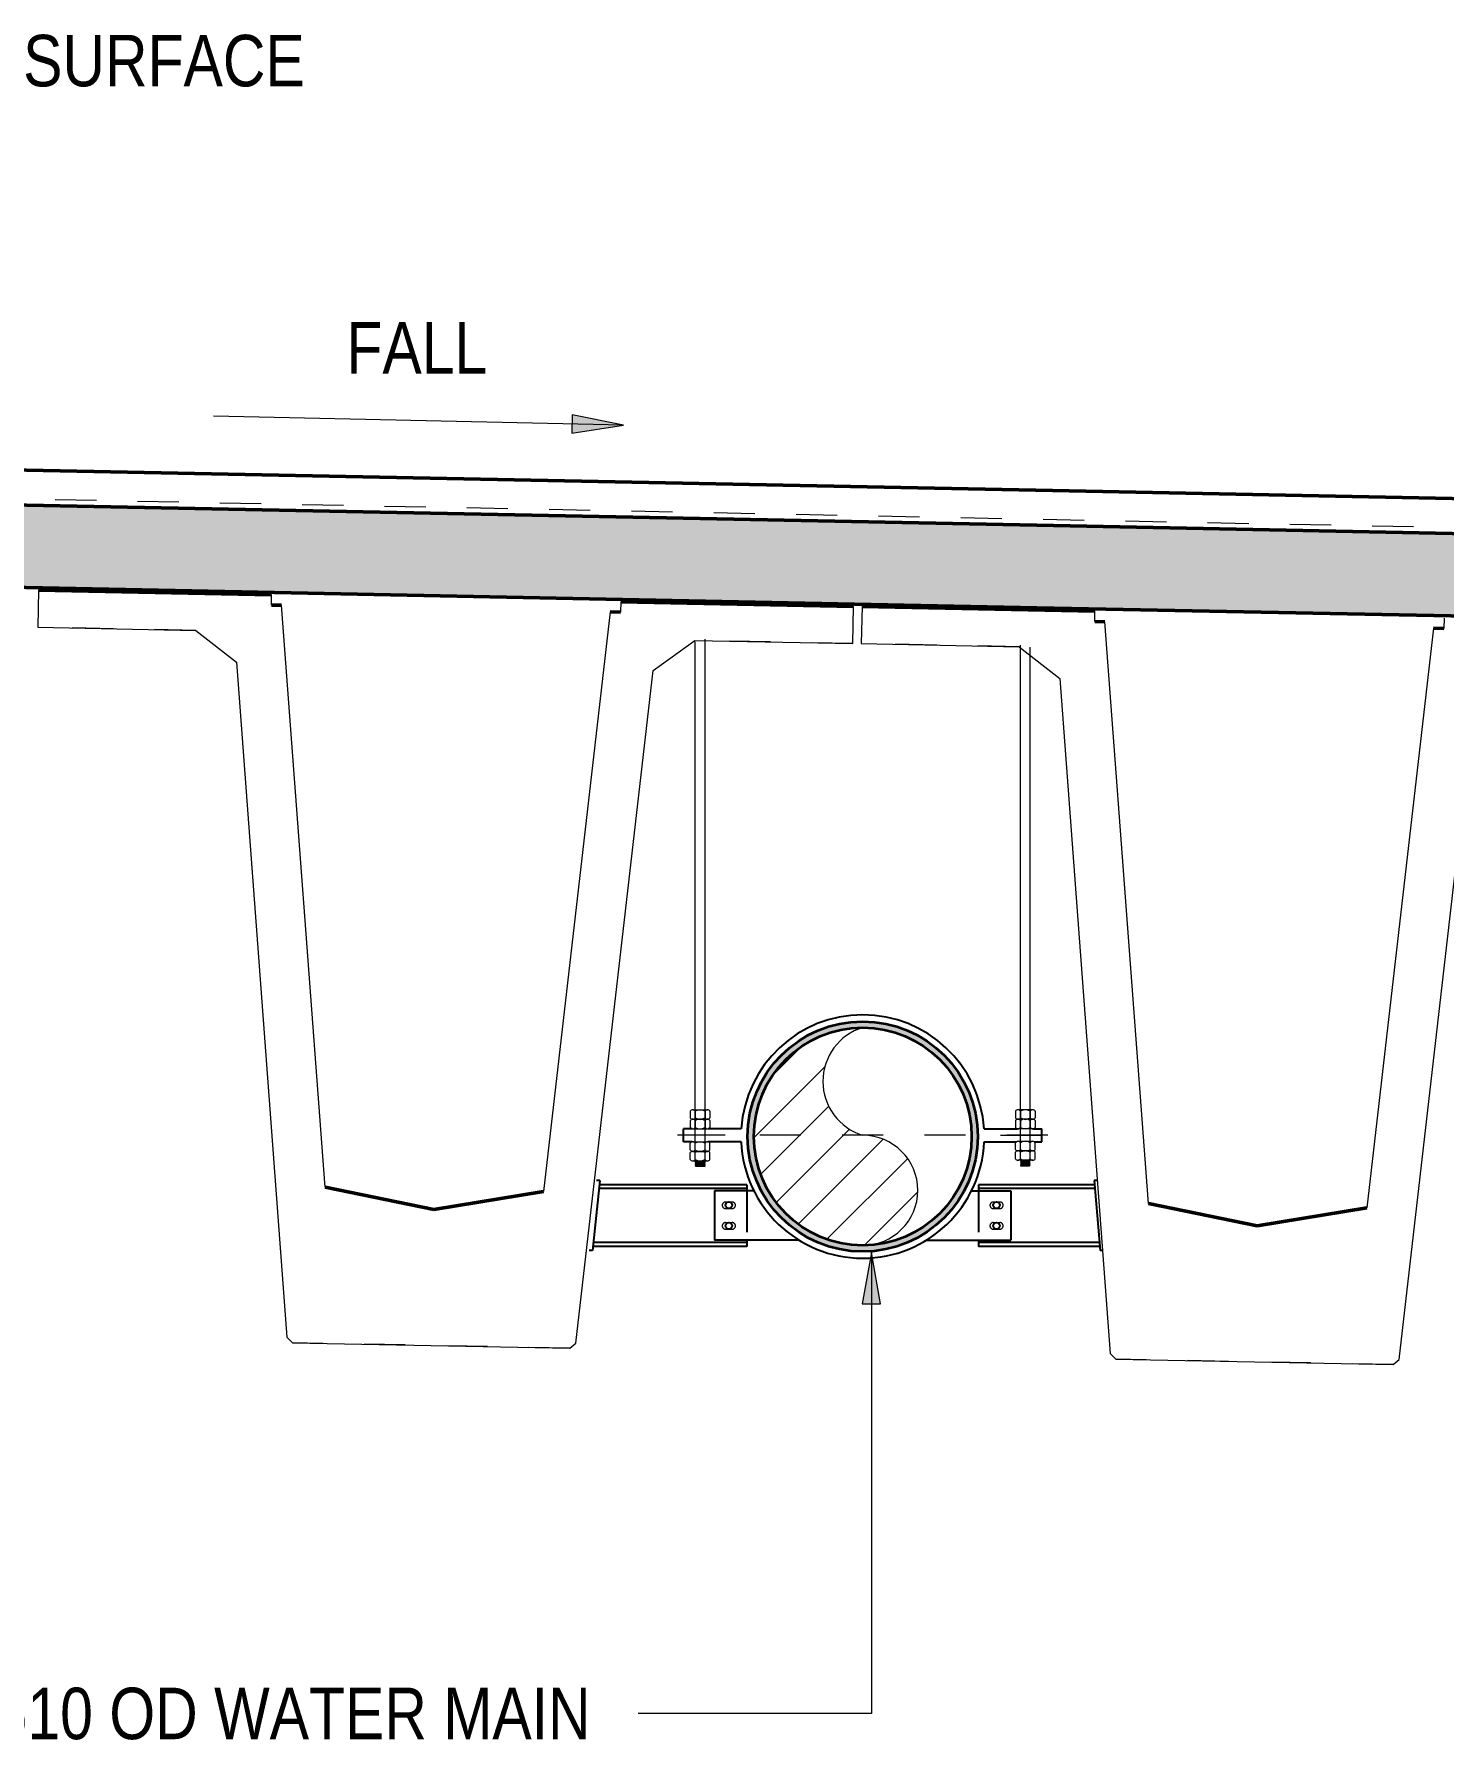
# Model space of a CAD drawing. Header units: metres. Extents: x -1215.1 to -1160.7, y 0 to 26.6.
# Drawn here: x -1192.519 to -1189.094, y 18.951 to 23.094 of the extents above; entities that cross this region are included whole.
import ezdxf

# ---------------------------------------------------------------- set-up
doc = ezdxf.new("R2010")
doc.units = ezdxf.units.M
doc.linetypes.add('JacobsCenter', pattern=[0.015, 0.009, -0.0015, 0.003, -0.0015])
doc.linetypes.add('JacobsDash', pattern=[0.0045, 0.003, -0.0015])
for name, color, linetype, lineweight in [('A-DETL', 7, 'Continuous', 13), ('A-DETL-GENF', 7, 'Continuous', 9), ('A-DETL-THIN', 7, 'Continuous', 9), ('A-FLOR', 7, 'Continuous', 50), ('A-FLOR-HDLN', 7, 'JacobsDash', 18), ('A-FLOR-PATT', 7, 'Continuous', 50), ('G-ANNO-TEXT', 7, 'Continuous', 9), ('S-BEAM', 7, 'Continuous', 50), ('S-BEAM-HDLN', 7, 'JacobsDash', 18)]:
    doc.layers.add(name, color=color, linetype=linetype, lineweight=lineweight)
doc.styles.add('Arial Narrow', font='ARIALN.TTF', dxfattribs={"height": 0.125})

msp = doc.modelspace()

# ---------------------------------------------------------------- hatches: boundary and pattern name
at = {"layer": 'A-DETL-GENF', "true_color": 0x808080}
h = msp.add_hatch(color=8, dxfattribs=at)
h.paths.add_polyline_path([(-1190.5164, 20.1389), (-1190.477, 20.1389), (-1190.4182, 20.1517), (-1190.3665, 20.1748), (-1190.3192, 20.2091), (-1190.279, 20.2544), (-1190.2509, 20.3031), (-1190.2328, 20.3587), (-1190.2267, 20.4168), (-1190.2328, 20.4749), (-1190.2509, 20.5305), (-1190.2801, 20.5811), (-1190.3192, 20.6245), (-1190.3665, 20.6589), (-1190.4199, 20.6826), (-1190.4786, 20.6948), (-1190.5355, 20.6948), (-1190.5926, 20.6826), (-1190.6466, 20.6585), (-1190.6933, 20.6245), (-1190.7324, 20.5811), (-1190.7616, 20.5305), (-1190.7796, 20.4749), (-1190.7857, 20.4168), (-1190.7796, 20.3587), (-1190.7616, 20.3031), (-1190.7324, 20.2525), (-1190.6933, 20.2091), (-1190.646, 20.1748), (-1190.5926, 20.151), (-1190.5339, 20.1389), (-1190.5236, 20.1389)])
h.paths.add_polyline_path([(-1190.5052, 20.1538), (-1190.5355, 20.1541), (-1190.588, 20.1653), (-1190.6385, 20.1878), (-1190.6832, 20.2203), (-1190.7202, 20.2614), (-1190.7479, 20.3092), (-1190.765, 20.3618), (-1190.7707, 20.4168), (-1190.765, 20.4718), (-1190.7479, 20.5244), (-1190.7202, 20.5723), (-1190.6832, 20.6134), (-1190.6385, 20.6459), (-1190.5856, 20.6689), (-1190.5339, 20.6799), (-1190.477, 20.6795), (-1190.4245, 20.6684), (-1190.374, 20.6459), (-1190.3293, 20.6134), (-1190.2923, 20.5723), (-1190.2646, 20.5244), (-1190.2475, 20.4718), (-1190.2417, 20.4168), (-1190.2475, 20.3618), (-1190.2646, 20.3092), (-1190.2923, 20.2614), (-1190.3293, 20.2203), (-1190.374, 20.1878), (-1190.4245, 20.1653), (-1190.4786, 20.1538), (-1190.505, 20.1538)])
at = {"layer": 'A-DETL-GENF'}
h = msp.add_hatch(dxfattribs=at)
h.set_pattern_fill('FP_8', color=256, style=0, pattern_type=2)
h.set_pattern_definition([(45, (-1197.578, 10.849), (-0.053033, 0.053033), [])])
h.paths.add_polyline_path([(-1190.5061, 20.1523), (-1190.4715, 20.1569), (-1190.4392, 20.1702), (-1190.4115, 20.1915), (-1190.3903, 20.2192), (-1190.3769, 20.2514), (-1190.3724, 20.2861), (-1190.3769, 20.3207), (-1190.3903, 20.3529), (-1190.4115, 20.3806), (-1190.4392, 20.4019), (-1190.4715, 20.4152), (-1190.5061, 20.4198), (-1190.5378, 20.4341), (-1190.5648, 20.4559), (-1190.5855, 20.4838), (-1190.5985, 20.516), (-1190.6029, 20.5505), (-1190.5985, 20.585), (-1190.5856, 20.6172), (-1190.5649, 20.6452), (-1190.5379, 20.667), (-1190.5062, 20.6813), (-1190.5612, 20.6755), (-1190.6138, 20.6585), (-1190.6617, 20.6308), (-1190.7028, 20.5938), (-1190.7353, 20.549), (-1190.7578, 20.4985), (-1190.7693, 20.4444), (-1190.7693, 20.3891), (-1190.7577, 20.335), (-1190.7352, 20.2845), (-1190.7027, 20.2398), (-1190.6616, 20.2028), (-1190.6125, 20.1748), (-1190.5611, 20.1581), (-1190.5199, 20.1538)])
at = {"layer": 'A-FLOR-PATT', "true_color": 0xc0c0c0}
msp.add_hatch(color=9, dxfattribs=at).paths.add_polyline_path([(-1212.52, 21.4972), (-1210.711, 21.5315), (-1201.9529, 21.7107), (-1196.267, 21.825), (-1184.2354, 21.585), (-1182.52, 21.551), (-1182.52, 21.751), (-1184.7952, 21.7957), (-1184.8052, 21.796), (-1190.8794, 21.9172), (-1196.267, 22.025), (-1204.1676, 21.8656), (-1210.8116, 21.7296), (-1212.52, 21.6972)])
at = {"layer": 'G-ANNO-TEXT'}
for points in [[(-1191.0875, 22.1444), (-1191.2119, 22.1692), (-1191.2129, 22.1252)], [(-1190.4851, 20.1355), (-1190.5072, 20.0105), (-1190.4631, 20.0105)]]:
    msp.add_hatch(color=256, dxfattribs=at).paths.add_polyline_path(points)

# ---------------------------------------------------------------- linework, layer by layer
at = {"layer": 'A-DETL', "linetype": 'JacobsDash', "lineweight": 18}
for p, q in [((-1196.2669, 22.0402), (-1184.775, 21.81)), ((-1190.8394, 20.2578), (-1190.8234, 20.2578)), ((-1190.1891, 20.2578), (-1190.1731, 20.2578)), ((-1190.8394, 20.2418), (-1190.8234, 20.2418)), ((-1190.1891, 20.2418), (-1190.1731, 20.2418)), ((-1190.8394, 20.2078), (-1190.8234, 20.2078)), ((-1190.8394, 20.1918), (-1190.8234, 20.1918)), ((-1190.1891, 20.2078), (-1190.1731, 20.2078)), ((-1190.1891, 20.1918), (-1190.1731, 20.1918))]:
    msp.add_line(p, q, dxfattribs=at)
at = {"layer": 'A-DETL', "lineweight": 18}
for p, q in [((-1190.9132, 20.4038), (-1190.9132, 21.6185)), ((-1190.8892, 20.4038), (-1190.8892, 21.6244)), ((-1190.1232, 20.4038), (-1190.1232, 21.6105)), ((-1190.0992, 20.4108), (-1190.0992, 21.6055)), ((-1190.9251, 20.4785), (-1190.9251, 20.462)), ((-1190.9132, 20.4785), (-1190.9132, 20.462)), ((-1190.8893, 20.4785), (-1190.8893, 20.462)), ((-1190.8774, 20.4785), (-1190.8774, 20.462)), ((-1190.1351, 20.4785), (-1190.1351, 20.462)), ((-1190.1232, 20.4785), (-1190.1232, 20.462)), ((-1190.0993, 20.4785), (-1190.0993, 20.462)), ((-1190.0874, 20.4785), (-1190.0874, 20.462)), ((-1190.9251, 20.4555), (-1190.9251, 20.439)), ((-1190.9132, 20.4555), (-1190.9132, 20.439)), ((-1190.8893, 20.4555), (-1190.8893, 20.439)), ((-1190.8774, 20.4555), (-1190.8774, 20.439)), ((-1190.1351, 20.4555), (-1190.1351, 20.439)), ((-1190.1232, 20.4555), (-1190.1232, 20.439)), ((-1190.0993, 20.4555), (-1190.0993, 20.439)), ((-1190.0874, 20.4555), (-1190.0874, 20.439)), ((-1190.8407, 20.4198), (-1190.9407, 20.4198)), ((-1190.9251, 20.3841), (-1190.9251, 20.4007)), ((-1190.9132, 20.3841), (-1190.9132, 20.4007)), ((-1190.8893, 20.3841), (-1190.8893, 20.4007)), ((-1190.8774, 20.3841), (-1190.8774, 20.4007)), ((-1190.1717, 20.4198), (-1190.0712, 20.4198)), ((-1190.1351, 20.3853), (-1190.1351, 20.4019)), ((-1190.1232, 20.3853), (-1190.1232, 20.4019)), ((-1190.0993, 20.3853), (-1190.0993, 20.4019)), ((-1190.0992, 20.4038), (-1190.0992, 20.4108)), ((-1190.0874, 20.3853), (-1190.0874, 20.4019)), ((-1190.9251, 20.3611), (-1190.9251, 20.3777)), ((-1190.9132, 20.3611), (-1190.9132, 20.3777)), ((-1190.8893, 20.3611), (-1190.8893, 20.3777)), ((-1190.8774, 20.3611), (-1190.8774, 20.3777)), ((-1190.1351, 20.3623), (-1190.1351, 20.3789)), ((-1190.1232, 20.3623), (-1190.1232, 20.3789)), ((-1190.0993, 20.3623), (-1190.0993, 20.3789)), ((-1190.0874, 20.3623), (-1190.0874, 20.3789))]:
    msp.add_line(p, q, dxfattribs=at)
at = {"layer": 'A-DETL', "lineweight": 25}
for p, q in [((-1190.9412, 20.4038), (-1190.9412, 20.4358)), ((-1190.9205, 20.4358), (-1190.9412, 20.4358)), ((-1190.8011, 20.4358), (-1190.882, 20.4358)), ((-1190.2113, 20.4358), (-1190.1305, 20.4358)), ((-1190.092, 20.4358), (-1190.0712, 20.4358)), ((-1190.0712, 20.4038), (-1190.0712, 20.4358)), ((-1190.9205, 20.4038), (-1190.9412, 20.4038)), ((-1190.8015, 20.4038), (-1190.882, 20.4038)), ((-1190.211, 20.4038), (-1190.1329, 20.4038)), ((-1190.0894, 20.4038), (-1190.0712, 20.4038)), ((-1191.1446, 20.3098), (-1191.1624, 20.1398)), ((-1191.1446, 20.3098), (-1191.1525, 20.3098)), ((-1190.7876, 20.2998), (-1191.1456, 20.2998)), ((-1190.7876, 20.2998), (-1190.7876, 20.2848)), ((-1189.9432, 20.2998), (-1190.2249, 20.2998)), ((-1190.2249, 20.2998), (-1190.2249, 20.2848)), ((-1189.9441, 20.3098), (-1189.9292, 20.1398)), ((-1189.9368, 20.3098), (-1189.9441, 20.3098)), ((-1190.7876, 20.2903), (-1191.1466, 20.2903)), ((-1190.7706, 20.2848), (-1190.8664, 20.2848)), ((-1190.8664, 20.2848), (-1190.8664, 20.1648)), ((-1190.2419, 20.2848), (-1190.1461, 20.2848)), ((-1189.9424, 20.2903), (-1190.2249, 20.2903)), ((-1190.1461, 20.2848), (-1190.1461, 20.1648)), ((-1191.1624, 20.1398), (-1191.1703, 20.1398)), ((-1190.7876, 20.1498), (-1191.1614, 20.1498)), ((-1190.7876, 20.1593), (-1191.1604, 20.1593)), ((-1190.6606, 20.1648), (-1190.8664, 20.1648)), ((-1190.7876, 20.1648), (-1190.7876, 20.1498)), ((-1190.3519, 20.1648), (-1190.1461, 20.1648)), ((-1190.2249, 20.1648), (-1190.2249, 20.1498)), ((-1189.9309, 20.1593), (-1190.2249, 20.1593)), ((-1189.9301, 20.1498), (-1190.2249, 20.1498)), ((-1189.924, 20.1398), (-1189.9292, 20.1398))]:
    msp.add_line(p, q, dxfattribs=at)
at = {"layer": 'A-DETL', "linetype": 'JacobsCenter', "lineweight": 18}
msp.add_line((-1190.0562, 20.4198), (-1190.9562, 20.4198), dxfattribs=at)
at = {"layer": 'A-DETL', "lineweight": 9}
for p, q in [((-1190.8892, 20.3563), (-1190.9132, 20.3578)), ((-1190.9105, 20.3563), (-1190.9132, 20.3578)), ((-1190.9132, 20.3548), (-1190.9105, 20.3563)), ((-1190.9105, 20.3533), (-1190.9132, 20.3548)), ((-1190.8892, 20.3533), (-1190.9132, 20.3548)), ((-1190.9132, 20.3518), (-1190.9105, 20.3533)), ((-1190.9105, 20.3503), (-1190.9132, 20.3518)), ((-1190.8892, 20.3503), (-1190.9132, 20.3518)), ((-1190.9132, 20.3488), (-1190.9105, 20.3503)), ((-1190.9105, 20.3473), (-1190.9132, 20.3488)), ((-1190.8892, 20.3473), (-1190.9132, 20.3488)), ((-1190.9105, 20.3473), (-1190.9132, 20.3458)), ((-1190.9105, 20.3443), (-1190.9132, 20.3458)), ((-1190.9132, 20.3458), (-1190.8892, 20.3443)), ((-1190.892, 20.3548), (-1190.9105, 20.3563)), ((-1190.892, 20.3518), (-1190.9105, 20.3533)), ((-1190.892, 20.3488), (-1190.9105, 20.3503)), ((-1190.892, 20.3458), (-1190.9105, 20.3473)), ((-1190.8892, 20.3443), (-1190.9105, 20.3443)), ((-1190.892, 20.3578), (-1190.8892, 20.3563)), ((-1190.8892, 20.3563), (-1190.892, 20.3548)), ((-1190.892, 20.3548), (-1190.8892, 20.3533)), ((-1190.8892, 20.3533), (-1190.892, 20.3518)), ((-1190.892, 20.3518), (-1190.8892, 20.3503)), ((-1190.8892, 20.3503), (-1190.892, 20.3488)), ((-1190.892, 20.3488), (-1190.8892, 20.3473)), ((-1190.8892, 20.3473), (-1190.892, 20.3458)), ((-1190.8892, 20.3443), (-1190.892, 20.3458)), ((-1190.1205, 20.359), (-1190.1232, 20.3575)), ((-1190.1232, 20.3575), (-1190.0992, 20.359)), ((-1190.1232, 20.3575), (-1190.1205, 20.356)), ((-1190.1205, 20.356), (-1190.1232, 20.3545)), ((-1190.1232, 20.3545), (-1190.0992, 20.356)), ((-1190.1232, 20.3545), (-1190.1205, 20.353)), ((-1190.1205, 20.353), (-1190.1232, 20.3515)), ((-1190.1232, 20.3515), (-1190.0992, 20.353)), ((-1190.1232, 20.3515), (-1190.1205, 20.35)), ((-1190.1205, 20.35), (-1190.1232, 20.3485)), ((-1190.1232, 20.3485), (-1190.0992, 20.35)), ((-1190.1232, 20.3485), (-1190.1205, 20.347)), ((-1190.0992, 20.347), (-1190.1232, 20.3455)), ((-1190.1232, 20.3455), (-1190.1205, 20.347)), ((-1190.1232, 20.3455), (-1190.102, 20.3455)), ((-1190.1205, 20.356), (-1190.102, 20.3575)), ((-1190.1205, 20.353), (-1190.102, 20.3545)), ((-1190.1205, 20.35), (-1190.102, 20.3515)), ((-1190.1205, 20.347), (-1190.102, 20.3485)), ((-1190.102, 20.3575), (-1190.0992, 20.359)), ((-1190.0992, 20.356), (-1190.102, 20.3575)), ((-1190.102, 20.3545), (-1190.0992, 20.356)), ((-1190.0992, 20.353), (-1190.102, 20.3545)), ((-1190.102, 20.3515), (-1190.0992, 20.353)), ((-1190.0992, 20.35), (-1190.102, 20.3515)), ((-1190.102, 20.3485), (-1190.0992, 20.35)), ((-1190.102, 20.3485), (-1190.0992, 20.347)), ((-1190.102, 20.3455), (-1190.0992, 20.347))]:
    msp.add_line(p, q, dxfattribs=at)
at = {"layer": 'A-DETL', "linetype": 'JacobsDash', "lineweight": 25}
for p, q in [((-1190.7876, 20.2848), (-1190.7876, 20.1648)), ((-1190.2249, 20.2848), (-1190.2249, 20.1648))]:
    msp.add_line(p, q, dxfattribs=at)
at = {"layer": 'A-DETL', "lineweight": 35}
for radius in [0.2795, 0.2645]:
    msp.add_circle((-1190.5062, 20.4168), radius, dxfattribs=at)
at = {"layer": 'A-DETL', "lineweight": 25}
for centre in [(-1190.8314, 20.2498), (-1190.1811, 20.2498), (-1190.8314, 20.1998), (-1190.1811, 20.1998)]:
    msp.add_circle(centre, 0.008, dxfattribs=at)
for start, end in [(3.6865, 176.3135), (182.5214, 357.4786)]:
    msp.add_arc((-1190.5062, 20.4168), 0.2955, start, end, dxfattribs=at)
at = {"layer": 'A-DETL', "lineweight": 9}
for centre, radius, start, end in [((-1190.5062, 20.4168), 0.2795, 0, 180), ((-1190.5062, 20.4168), 0.2645, 90, 270.0285), ((-1190.5062, 20.4168), 0.2645, 0, 180), ((-1190.4662, 20.5506), 0.1367, 107.0165, 253.0411), ((-1190.5062, 20.4168), 0.2795, 180, 360), ((-1190.5062, 20.4168), 0.2645, 180, 360), ((-1190.5061, 20.2861), 0.1337, 270, 90)]:
    msp.add_arc(centre, radius, start, end, dxfattribs=at)
at = {"layer": 'A-DETL', "lineweight": 18}
for centre, radius, start, end in [((-1190.9191, 20.4748), 0.00705, 32.1355, 147.8645), ((-1190.9012, 20.46), 0.022, 57.2084, 122.7916), ((-1190.8833, 20.4748), 0.00705, 32.1346, 147.8654), ((-1190.1291, 20.4748), 0.00705, 32.1346, 147.8654), ((-1190.1112, 20.46), 0.022, 57.2084, 122.7916), ((-1190.0933, 20.4748), 0.00705, 32.1355, 147.8645), ((-1190.9191, 20.4657), 0.00705, 212.1355, 327.8645), ((-1190.9191, 20.4518), 0.00705, 90, 147.8645), ((-1190.9191, 20.4427), 0.00705, 212.1355, 327.8645), ((-1190.9191, 20.4518), 0.00705, 32.1355, 87.0758), ((-1190.9012, 20.4805), 0.022, 237.2084, 302.7916), ((-1190.9012, 20.437), 0.022, 93.5464, 122.7916), ((-1190.9012, 20.4575), 0.022, 237.2084, 302.7916), ((-1190.9012, 20.437), 0.022, 57.2084, 86.4536), ((-1190.8833, 20.4657), 0.00705, 212.1346, 327.8654), ((-1190.8833, 20.4518), 0.00705, 92.9254, 147.8654), ((-1190.8833, 20.4427), 0.00705, 212.1346, 327.8654), ((-1190.8833, 20.4518), 0.00705, 32.1346, 89.7092), ((-1190.1291, 20.4657), 0.00705, 212.1346, 327.8654), ((-1190.1291, 20.4518), 0.00705, 91.6048, 147.8654), ((-1190.1291, 20.4427), 0.00705, 212.1346, 327.8654), ((-1190.1291, 20.4518), 0.00705, 32.1346, 87.0746), ((-1190.1112, 20.4805), 0.022, 237.2084, 302.7916), ((-1190.1112, 20.437), 0.022, 93.5464, 122.7916), ((-1190.1112, 20.4575), 0.022, 237.2084, 302.7916), ((-1190.1112, 20.437), 0.022, 57.2084, 86.4536), ((-1190.0933, 20.4657), 0.00705, 212.1355, 327.8645), ((-1190.0933, 20.4518), 0.00705, 92.9242, 147.8645), ((-1190.0933, 20.4427), 0.00705, 212.1355, 327.8645), ((-1190.0933, 20.4518), 0.00705, 32.1355, 88.5379), ((-1190.9191, 20.3969), 0.00705, 32.1355, 147.8645), ((-1190.9191, 20.3879), 0.00705, 212.1355, 268.5379), ((-1190.9191, 20.3879), 0.00705, 272.9242, 327.8645), ((-1190.9012, 20.3822), 0.022, 57.2084, 122.7916), ((-1190.9012, 20.4027), 0.022, 237.2084, 266.4536), ((-1190.9012, 20.4027), 0.022, 273.5464, 302.7916), ((-1190.8833, 20.3969), 0.00705, 32.1346, 147.8654), ((-1190.8833, 20.3879), 0.00705, 212.1346, 267.0746), ((-1190.8833, 20.3879), 0.00705, 270.2908, 327.8654), ((-1190.1291, 20.3981), 0.00705, 32.1346, 147.8654), ((-1190.1291, 20.389), 0.00705, 212.1346, 269.7092), ((-1190.1291, 20.3751), 0.00705, 32.1346, 147.8654), ((-1190.1291, 20.389), 0.00705, 272.9254, 327.8654), ((-1190.1112, 20.3833), 0.022, 57.2084, 122.7916), ((-1190.1112, 20.4038), 0.022, 237.2084, 266.4536), ((-1190.1112, 20.3603), 0.022, 57.2084, 122.7916), ((-1190.1112, 20.4038), 0.022, 273.5464, 302.7916), ((-1190.0933, 20.3981), 0.00705, 32.1355, 147.8645), ((-1190.0933, 20.389), 0.00705, 212.1355, 267.0758), ((-1190.0933, 20.3751), 0.00705, 32.1355, 147.8645), ((-1190.0933, 20.389), 0.00705, 270, 327.8645), ((-1190.9191, 20.3739), 0.00705, 32.1355, 147.8645), ((-1190.9191, 20.3649), 0.00705, 212.1355, 327.8645), ((-1190.9012, 20.3592), 0.022, 57.2084, 122.7916), ((-1190.9012, 20.3797), 0.022, 237.2084, 302.7916), ((-1190.8833, 20.3739), 0.00705, 32.1346, 147.8654), ((-1190.8833, 20.3649), 0.00705, 212.1346, 327.8654), ((-1190.1291, 20.366), 0.00705, 212.1346, 327.8654), ((-1190.1112, 20.3808), 0.022, 237.2084, 302.7916), ((-1190.0933, 20.366), 0.00705, 212.1355, 327.8645)]:
    msp.add_arc(centre, radius, start, end, dxfattribs=at)
at = {"layer": 'A-DETL', "linetype": 'JacobsDash', "lineweight": 18}
for centre, start, end in [((-1190.8394, 20.2498), 90, 270), ((-1190.8234, 20.2498), 270, 90), ((-1190.1891, 20.2498), 90, 270), ((-1190.1731, 20.2498), 270, 90), ((-1190.8394, 20.1998), 90, 270), ((-1190.8234, 20.1998), 270, 90), ((-1190.1891, 20.1998), 90, 270), ((-1190.1731, 20.1998), 270, 90)]:
    msp.add_arc(centre, 0.008, start, end, dxfattribs=at)
at = {"layer": 'A-DETL-THIN'}
for p, q in [((-1190.9191, 20.4818), (-1190.9012, 20.4818)), ((-1190.9012, 20.4818), (-1190.8833, 20.4818)), ((-1190.1112, 20.4818), (-1190.1292, 20.4818)), ((-1190.0933, 20.4818), (-1190.1112, 20.4818)), ((-1190.9191, 20.4588), (-1190.9012, 20.4588)), ((-1190.9191, 20.4358), (-1190.9012, 20.4358)), ((-1190.9012, 20.4588), (-1190.8833, 20.4588)), ((-1190.9012, 20.4358), (-1190.8833, 20.4358)), ((-1190.1112, 20.4588), (-1190.1292, 20.4588)), ((-1190.1112, 20.4358), (-1190.1292, 20.4358)), ((-1190.0933, 20.4588), (-1190.1112, 20.4588)), ((-1190.0933, 20.4358), (-1190.1112, 20.4358)), ((-1190.9191, 20.4038), (-1190.9012, 20.4038)), ((-1190.9012, 20.4038), (-1190.8833, 20.4038)), ((-1190.1112, 20.405), (-1190.1292, 20.405)), ((-1190.0933, 20.405), (-1190.1112, 20.405)), ((-1190.9191, 20.3808), (-1190.9012, 20.3808)), ((-1190.9191, 20.3578), (-1190.9012, 20.3578)), ((-1190.9012, 20.3808), (-1190.8833, 20.3808)), ((-1190.9012, 20.3578), (-1190.8833, 20.3578)), ((-1190.1112, 20.382), (-1190.1292, 20.382)), ((-1190.1112, 20.359), (-1190.1292, 20.359)), ((-1190.0933, 20.382), (-1190.1112, 20.382)), ((-1190.0933, 20.359), (-1190.1112, 20.359))]:
    msp.add_line(p, q, dxfattribs=at)
at = {"layer": 'A-FLOR'}
for p, q in [((-1192.9578, 22.0439), (-1190.0864, 21.9863)), ((-1190.0833, 21.9012), (-1192.9564, 21.9588)), ((-1190.0855, 21.9863), (-1188.2701, 21.95)), ((-1187.8452, 21.8568), (-1190.0833, 21.9012)), ((-1192.9564, 21.7588), (-1190.0833, 21.7012)), ((-1190.0833, 21.7012), (-1182.52, 21.551))]:
    msp.add_line(p, q, dxfattribs=at)
at = {"layer": 'A-FLOR', "lineweight": 13}
for p, q in [((-1190.0833, 21.9862), (-1192.9564, 22.0438)), ((-1188.2701, 21.9499), (-1190.0833, 21.9862)), ((-1190.0833, 21.9012), (-1188.2701, 21.8649))]:
    msp.add_line(p, q, dxfattribs=at)
at = {"layer": 'A-FLOR', "lineweight": 18}
msp.add_line((-1190.0833, 21.9862), (-1190.0864, 21.9863), dxfattribs=at)
at = {"layer": 'A-FLOR-HDLN'}
for p, q in [((-1192.9578, 21.9589), (-1190.0864, 21.9013)), ((-1190.0856, 21.9013), (-1190.0864, 21.9013)), ((-1190.0855, 21.9013), (-1187.8452, 21.8568))]:
    msp.add_line(p, q, dxfattribs=at)
at = {"layer": 'G-ANNO-TEXT'}
for p, q in [((-1191.0875, 22.1444), (-1192.0835, 22.1665)), ((-1191.2119, 22.1692), (-1191.2129, 22.1252)), ((-1191.0875, 22.1444), (-1191.2119, 22.1692)), ((-1191.2129, 22.1252), (-1191.0875, 22.1444)), ((-1190.4851, 20.1355), (-1190.5072, 20.0105)), ((-1190.4631, 20.0105), (-1190.4851, 20.1355)), ((-1190.4851, 20.1355), (-1190.4851, 19.0157)), ((-1190.5072, 20.0105), (-1190.4631, 20.0105)), ((-1190.9061, 19.0157), (-1191.0518, 19.0157)), ((-1190.4851, 19.0157), (-1190.9061, 19.0157))]:
    msp.add_line(p, q, dxfattribs=at)
at = {"layer": 'S-BEAM', "lineweight": 18}
for p, q in [((-1192.508, 21.7437), (-1192.5098, 21.6537)), ((-1191.9422, 21.7324), (-1192.508, 21.7437)), ((-1191.9427, 21.7074), (-1191.9422, 21.7324)), ((-1191.0941, 21.7154), (-1191.0946, 21.6904)), ((-1190.5284, 21.7041), (-1191.0941, 21.7154)), ((-1191.9177, 21.7069), (-1191.9427, 21.7074)), ((-1191.8123, 20.2941), (-1191.9177, 21.7069)), ((-1191.1196, 21.6909), (-1191.2814, 20.2835)), ((-1191.0946, 21.6904), (-1191.1196, 21.6909)), ((-1190.5302, 21.6141), (-1190.5284, 21.7041)), ((-1190.5079, 21.704), (-1190.5097, 21.614)), ((-1189.9422, 21.6927), (-1190.5079, 21.704)), ((-1189.9427, 21.6677), (-1189.9422, 21.6927)), ((-1189.9177, 21.6672), (-1189.9427, 21.6677)), ((-1189.8123, 20.2544), (-1189.9177, 21.6672)), ((-1189.0941, 21.6757), (-1189.0946, 21.6507)), ((-1192.5098, 21.6537), (-1192.1262, 21.646)), ((-1192.1262, 21.646), (-1192.0277, 21.5691)), ((-1189.1196, 21.6512), (-1189.2814, 20.2438)), ((-1189.0946, 21.6507), (-1189.1196, 21.6512)), ((-1191.0152, 21.5488), (-1190.9137, 21.6218)), ((-1190.9137, 21.6218), (-1190.5302, 21.6141)), ((-1190.5097, 21.614), (-1190.1262, 21.6063)), ((-1190.1262, 21.6063), (-1190.0277, 21.5294)), ((-1192.0277, 21.5691), (-1191.9054, 19.9292)), ((-1191.2029, 19.9152), (-1191.0152, 21.5488)), ((-1190.0277, 21.5294), (-1189.9054, 19.8895)), ((-1189.2029, 19.8755), (-1189.0151, 21.5091)), ((-1191.5479, 20.2392), (-1191.8123, 20.2941)), ((-1191.2814, 20.2835), (-1191.5479, 20.2392)), ((-1189.5478, 20.1995), (-1189.8123, 20.2544)), ((-1189.2814, 20.2438), (-1189.5478, 20.1995)), ((-1191.9054, 19.9292), (-1191.8915, 19.916)), ((-1191.8915, 19.916), (-1191.2174, 19.9025)), ((-1191.2174, 19.9025), (-1191.2029, 19.9152)), ((-1189.9054, 19.8895), (-1189.8915, 19.8763)), ((-1189.8915, 19.8763), (-1189.2174, 19.8628)), ((-1189.2174, 19.8628), (-1189.2029, 19.8755))]:
    msp.add_line(p, q, dxfattribs=at)
at = {"layer": 'S-BEAM'}
for p, q in [((-1192.508, 21.7438), (-1191.9422, 21.7324)), ((-1192.508, 21.7437), (-1192.508, 21.7438)), ((-1191.9422, 21.7324), (-1191.9422, 21.7324)), ((-1191.0941, 21.7155), (-1190.5284, 21.7042)), ((-1191.0941, 21.7155), (-1191.0941, 21.7154)), ((-1191.9427, 21.7074), (-1191.9177, 21.7069)), ((-1191.9177, 21.7069), (-1191.9177, 21.7069)), ((-1191.1196, 21.691), (-1191.0946, 21.6905)), ((-1191.1196, 21.6909), (-1191.1196, 21.691)), ((-1190.5284, 21.7042), (-1190.5284, 21.7041)), ((-1190.508, 21.7041), (-1189.9422, 21.6927)), ((-1190.5079, 21.704), (-1190.508, 21.7041)), ((-1189.9427, 21.6677), (-1189.9177, 21.6672)), ((-1189.9422, 21.6927), (-1189.9422, 21.6927)), ((-1189.9177, 21.6672), (-1189.9177, 21.6672)), ((-1189.1196, 21.6513), (-1189.0946, 21.6508)), ((-1189.1196, 21.6512), (-1189.1196, 21.6513)), ((-1191.8123, 20.2942), (-1191.5479, 20.2392)), ((-1191.5479, 20.2392), (-1191.2814, 20.2836)), ((-1191.2814, 20.2836), (-1191.2814, 20.2835)), ((-1191.5479, 20.2392), (-1191.5479, 20.2392)), ((-1189.8123, 20.2545), (-1189.5478, 20.1995)), ((-1189.5478, 20.1995), (-1189.2814, 20.2439)), ((-1189.2814, 20.2439), (-1189.2814, 20.2438)), ((-1189.5478, 20.1995), (-1189.5478, 20.1995))]:
    msp.add_line(p, q, dxfattribs=at)
at = {"layer": 'S-BEAM-HDLN'}
for p, q in [((-1192.1265, 21.6461), (-1192.5098, 21.6538)), ((-1190.5302, 21.6142), (-1190.9134, 21.6218)), ((-1190.1265, 21.6064), (-1190.5097, 21.6141)), ((-1191.5479, 20.2392), (-1191.5479, 20.2392)), ((-1189.5478, 20.1995), (-1189.5478, 20.1995)), ((-1191.2175, 19.9025), (-1191.8914, 19.916)), ((-1189.2175, 19.8628), (-1189.8914, 19.8763))]:
    msp.add_line(p, q, dxfattribs=at)

# ---------------------------------------------------------------- texts
at = {"layer": 'G-ANNO-TEXT', "char_height": 0.125, "attachment_point": 1, "style": 'Arial Narrow', "bg_fill": 3, "box_fill_scale": 1, "bg_fill_color": 256, "bg_fill_true_color": 13158600, "bg_fill_transparency": 0}
for s, insert in [('FINISHED SURFACE ', (-1193.2535, 23.0923)), ('FALL', (-1191.7604, 22.3946)), ('610 OD WATER MAIN ', (-1192.6151, 19.0782))]:
    msp.add_mtext(s, dxfattribs=dict(at, insert=insert))

doc.saveas('drawing.dxf')
